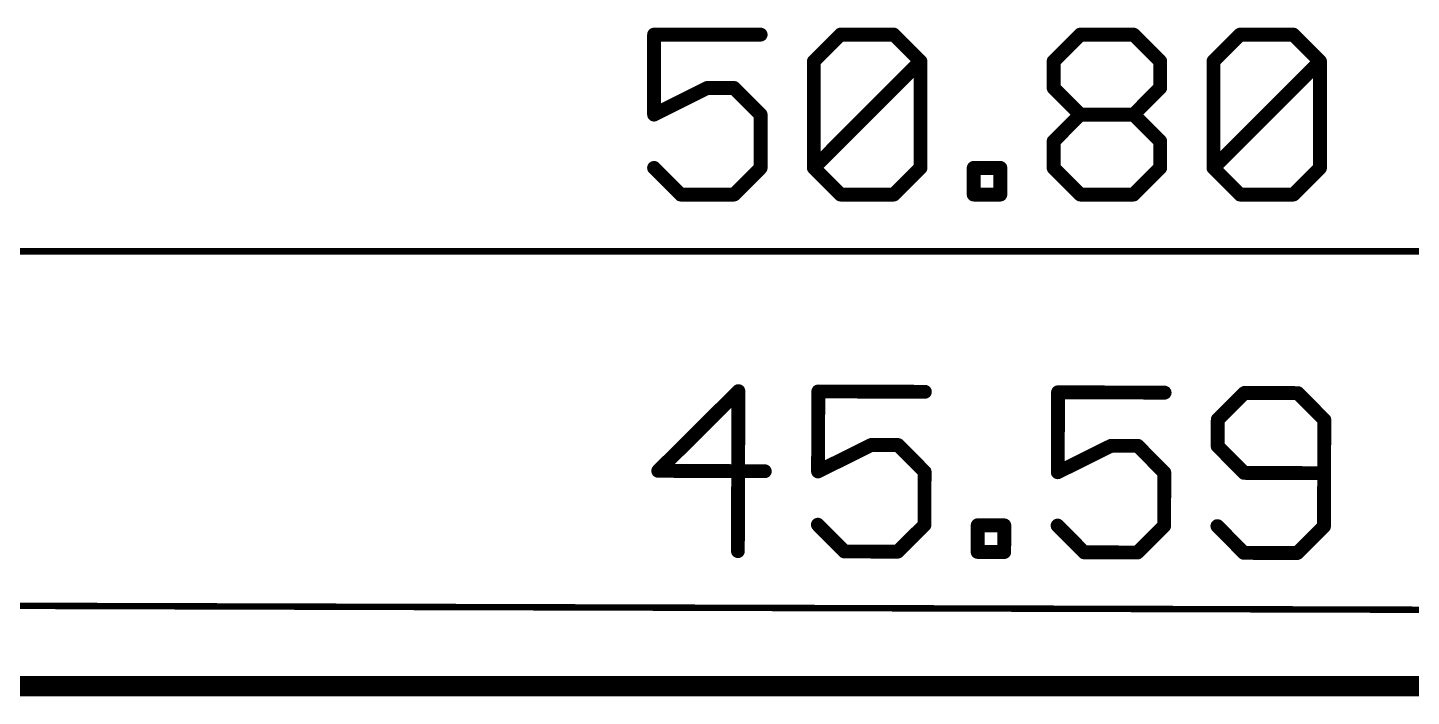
# Model space of a CAD drawing. Extents: x -11.4 to 63.7, y -19.8 to 38.7.
# Drawn here: x 6.64 to 34.54, y 25.2 to 38.67 of the extents above; entities that cross this region are included whole.
import ezdxf

# ---------------------------------------------------------------- set-up
doc = ezdxf.new("R2010")
doc.units = 0
for name, color, linetype in [('1', 12, 'CONTINUOUS'), ('16', 132, 'CONTINUOUS'), ('20', 53, 'CONTINUOUS'), ('47', 253, 'CONTINUOUS')]:
    doc.layers.add(name, color=color, linetype=linetype)

msp = doc.modelspace()

# ---------------------------------------------------------------- linework, layer by layer
at = {"layer": '1', "const_width": 0.4064}
msp.add_lwpolyline([(0, 25.4), (50.8, 25.4)], dxfattribs=at)
at = {"layer": '16', "const_width": 0.3048}
msp.add_lwpolyline([(50.8, 25.4), (0, 25.4)], dxfattribs=at)
at = {"layer": '20'}
msp.add_line((48.26, 25.4), (2.54, 25.4), dxfattribs=at)
at = {"layer": '47'}
for points, const_width in [([(21.4226, 38.5311), (19.2737, 38.5311)], 0.2794), ([(19.2737, 38.5311), (19.2737, 36.9194)], 0.2794), ([(22.4965, 37.9938), (23.0337, 38.5311)], 0.2794), ([(23.0337, 38.5311), (24.1082, 38.5311)], 0.2794), ([(24.1082, 38.5311), (24.6454, 37.9938)], 0.2794), ([(27.3306, 37.9938), (27.8678, 38.5311)], 0.2794), ([(27.8678, 38.5311), (28.9423, 38.5311)], 0.2794), ([(28.9423, 38.5311), (29.4795, 37.9938)], 0.2794), ([(30.5534, 37.9938), (31.0906, 38.5311)], 0.2794), ([(31.0906, 38.5311), (32.165, 38.5311)], 0.2794), ([(32.165, 38.5311), (32.7023, 37.9938)], 0.2794), ([(22.4965, 35.8449), (22.4965, 37.9938)], 0.2794), ([(22.4965, 35.8449), (24.6454, 37.9938)], 0.2794), ([(24.6454, 37.9938), (24.6454, 35.8449)], 0.2794), ([(27.3306, 37.4566), (27.3306, 37.9938)], 0.2794), ([(29.4795, 37.9938), (29.4795, 37.4566)], 0.2794), ([(30.5534, 35.8449), (30.5534, 37.9938)], 0.2794), ([(30.5534, 35.8449), (32.7023, 37.9938)], 0.2794), ([(32.7023, 37.9938), (32.7023, 35.8449)], 0.2794), ([(19.2737, 36.9194), (20.3482, 37.4566)], 0.2794), ([(20.3482, 37.4566), (20.8854, 37.4566)], 0.2794), ([(20.8854, 37.4566), (21.4226, 36.9194)], 0.2794), ([(27.8678, 36.9194), (27.3306, 37.4566)], 0.2794), ([(29.4795, 37.4566), (28.9423, 36.9194)], 0.2794), ([(21.4226, 36.9194), (21.4226, 35.8449)], 0.2794), ([(27.3306, 36.3822), (27.8678, 36.9194)], 0.2794), ([(27.8678, 36.9194), (28.9423, 36.9194)], 0.2794), ([(28.9423, 36.9194), (29.4795, 36.3822)], 0.2794), ([(27.3306, 35.8449), (27.3306, 36.3822)], 0.2794), ([(29.4795, 36.3822), (29.4795, 35.8449)], 0.2794), ([(19.811, 35.3077), (19.2737, 35.8449)], 0.2794), ([(21.4226, 35.8449), (20.8854, 35.3077)], 0.2794), ([(23.0337, 35.3077), (22.4965, 35.8449)], 0.2794), ([(24.6454, 35.8449), (24.1082, 35.3077)], 0.2794), ([(25.7192, 35.3077), (25.7192, 35.8449)], 0.2794), ([(25.7192, 35.8449), (26.2565, 35.8449)], 0.2794), ([(26.2565, 35.8449), (26.2565, 35.3077)], 0.2794), ([(27.8678, 35.3077), (27.3306, 35.8449)], 0.2794), ([(29.4795, 35.8449), (28.9423, 35.3077)], 0.2794), ([(31.0906, 35.3077), (30.5534, 35.8449)], 0.2794), ([(32.7023, 35.8449), (32.165, 35.3077)], 0.2794), ([(20.8854, 35.3077), (19.811, 35.3077)], 0.2794), ([(24.1082, 35.3077), (23.0337, 35.3077)], 0.2794), ([(26.2565, 35.3077), (25.7192, 35.3077)], 0.2794), ([(28.9423, 35.3077), (27.8678, 35.3077)], 0.2794), ([(32.165, 35.3077), (31.0906, 35.3077)], 0.2794), ([(0.065, 34.163), (50.735, 34.163)], 0.13), ([(20.9747, 31.3463), (19.3574, 29.7403)], 0.2794), ([(20.9635, 28.123), (20.9747, 31.3463)], 0.2794), ([(22.5858, 31.3407), (22.5802, 29.729)], 0.2794), ([(24.7347, 31.3332), (22.5858, 31.3407)], 0.2794), ([(27.4199, 31.3238), (27.4143, 29.7121)], 0.2794), ([(29.5688, 31.3163), (27.4199, 31.3238)], 0.2794), ([(31.1798, 31.3107), (30.6407, 30.7753)], 0.2794), ([(32.2543, 31.3069), (31.1798, 31.3107)], 0.2794), ([(32.7896, 30.7678), (32.2543, 31.3069)], 0.2794), ([(30.6407, 30.7753), (30.6389, 30.2381)], 0.2794), ([(32.7821, 28.619), (32.7896, 30.7678)], 0.2794), ([(22.5802, 29.729), (23.6565, 30.2625)], 0.2794), ([(23.6565, 30.2625), (24.1937, 30.2606)], 0.2794), ([(24.1937, 30.2606), (24.7291, 29.7215)], 0.2794), ([(27.4143, 29.7121), (28.4906, 30.2456)], 0.2794), ([(28.4906, 30.2456), (29.0278, 30.2437)], 0.2794), ([(29.0278, 30.2437), (29.5632, 29.7046)], 0.2794), ([(30.6389, 30.2381), (31.1742, 29.699)], 0.2794), ([(19.3574, 29.7403), (21.5063, 29.7328)], 0.2794), ([(24.7291, 29.7215), (24.7253, 28.6471)], 0.2794), ([(29.5632, 29.7046), (29.5594, 28.6302)], 0.2794), ([(31.1742, 29.699), (32.7859, 29.6934)], 0.2794), ([(23.1118, 28.1155), (22.5764, 28.6546)], 0.2794), ([(24.7253, 28.6471), (24.1862, 28.1117)], 0.2794), ([(25.7973, 28.1061), (25.7991, 28.6433)], 0.2794), ([(25.7991, 28.6433), (26.3364, 28.6415)], 0.2794), ([(26.3364, 28.6415), (26.3345, 28.1042)], 0.2794), ([(27.9459, 28.0986), (27.4105, 28.6377)], 0.2794), ([(29.5594, 28.6302), (29.0203, 28.0949)], 0.2794), ([(30.6332, 28.6265), (31.1686, 28.0874)], 0.2794), ([(32.243, 28.0836), (32.7821, 28.619)], 0.2794), ([(24.1862, 28.1117), (23.1118, 28.1155)], 0.2794), ([(26.3345, 28.1042), (25.7973, 28.1061)], 0.2794), ([(29.0203, 28.0949), (27.9459, 28.0986)], 0.2794), ([(31.1686, 28.0874), (32.243, 28.0836)], 0.2794), ([(2.7433, 27.0303), (48.2063, 26.9036)], 0.13), ([(26.289, 25.4), (-8.808, 25.4)], 0.13)]:
    msp.add_lwpolyline(points, dxfattribs=dict(at, const_width=const_width))
for points, const_width in [([(19.2737, 38.6009, 1), (19.2737, 38.4612)], 0.1397), ([(19.3436, 38.5311, 1), (19.2039, 38.5311)], 0.1397), ([(21.4226, 38.4612, 1), (21.4226, 38.6009)], 0.1397), ([(23.0337, 38.6009, 1), (23.0337, 38.4612)], 0.1397), ([(23.0831, 38.4817, 1), (22.9843, 38.5804)], 0.1397), ([(24.1576, 38.5804, 1), (24.0588, 38.4817)], 0.1397), ([(24.1082, 38.4612, 1), (24.1082, 38.6009)], 0.1397), ([(27.8678, 38.6009, 1), (27.8678, 38.4612)], 0.1397), ([(27.9172, 38.4817, 1), (27.8185, 38.5804)], 0.1397), ([(28.9917, 38.5804, 1), (28.8929, 38.4817)], 0.1397), ([(28.9423, 38.4612, 1), (28.9423, 38.6009)], 0.1397), ([(31.0906, 38.6009, 1), (31.0906, 38.4612)], 0.1397), ([(31.14, 38.4817, 1), (31.0412, 38.5804)], 0.1397), ([(32.2144, 38.5804, 1), (32.1157, 38.4817)], 0.1397), ([(32.165, 38.4612, 1), (32.165, 38.6009)], 0.1397), ([(22.5663, 37.9938, 1), (22.4266, 37.9938)], 0.1397), ([(22.4471, 38.0432, 1), (22.5459, 37.9444)], 0.1397), ([(24.7152, 37.9938, 1), (24.5755, 37.9938)], 0.1397), ([(24.6948, 37.9444, 1), (24.596, 38.0432)], 0.1397), ([(24.596, 37.9444, 1), (24.6948, 38.0432)], 0.1397), ([(27.4005, 37.9938, 1), (27.2608, 37.9938)], 0.1397), ([(27.2812, 38.0432, 1), (27.38, 37.9444)], 0.1397), ([(29.5494, 37.9938, 1), (29.4097, 37.9938)], 0.1397), ([(29.4301, 37.9444, 1), (29.5289, 38.0432)], 0.1397), ([(30.6232, 37.9938, 1), (30.4835, 37.9938)], 0.1397), ([(30.504, 38.0432, 1), (30.6028, 37.9444)], 0.1397), ([(32.7721, 37.9938, 1), (32.6324, 37.9938)], 0.1397), ([(32.7517, 37.9444, 1), (32.6529, 38.0432)], 0.1397), ([(32.6529, 37.9444, 1), (32.7517, 38.0432)], 0.1397), ([(20.3482, 37.5265, 1), (20.3482, 37.3868)], 0.1397), ([(20.3794, 37.3941, 1), (20.3169, 37.5191)], 0.1397), ([(20.9348, 37.506, 1), (20.836, 37.4072)], 0.1397), ([(20.8854, 37.3868, 1), (20.8854, 37.5265)], 0.1397), ([(27.38, 37.506, 1), (27.2812, 37.4072)], 0.1397), ([(27.2608, 37.4566, 1), (27.4005, 37.4566)], 0.1397), ([(29.4097, 37.4566, 1), (29.5494, 37.4566)], 0.1397), ([(29.5289, 37.4072, 1), (29.4301, 37.506)], 0.1397), ([(19.2425, 36.9819, 1), (19.305, 36.8569)], 0.1397), ([(19.2039, 36.9194, 1), (19.3436, 36.9194)], 0.1397), ([(21.4925, 36.9194, 1), (21.3528, 36.9194)], 0.1397), ([(21.3732, 36.87, 1), (21.472, 36.9688)], 0.1397), ([(27.8678, 36.9892, 1), (27.8678, 36.8495)], 0.1397), ([(27.8185, 36.87, 1), (27.9172, 36.9688)], 0.1397), ([(27.9172, 36.87, 1), (27.8185, 36.9688)], 0.1397), ([(28.9917, 36.9688, 1), (28.8929, 36.87)], 0.1397), ([(28.8929, 36.9688, 1), (28.9917, 36.87)], 0.1397), ([(28.9423, 36.8495, 1), (28.9423, 36.9892)], 0.1397), ([(27.4005, 36.3822, 1), (27.2608, 36.3822)], 0.1397), ([(27.2812, 36.4315, 1), (27.38, 36.3328)], 0.1397), ([(29.5494, 36.3822, 1), (29.4097, 36.3822)], 0.1397), ([(29.4301, 36.3328, 1), (29.5289, 36.4315)], 0.1397), ([(19.3231, 35.8943, 1), (19.2243, 35.7955)], 0.1397), ([(21.3528, 35.8449, 1), (21.4925, 35.8449)], 0.1397), ([(21.472, 35.7955, 1), (21.3732, 35.8943)], 0.1397), ([(22.5459, 35.8943, 1), (22.4471, 35.7955)], 0.1397), ([(22.4471, 35.8943, 1), (22.5459, 35.7955)], 0.1397), ([(22.4266, 35.8449, 1), (22.5663, 35.8449)], 0.1397), ([(24.5755, 35.8449, 1), (24.7152, 35.8449)], 0.1397), ([(24.6948, 35.7955, 1), (24.596, 35.8943)], 0.1397), ([(25.7192, 35.9148, 1), (25.7192, 35.7751)], 0.1397), ([(25.7891, 35.8449, 1), (25.6494, 35.8449)], 0.1397), ([(26.3263, 35.8449, 1), (26.1866, 35.8449)], 0.1397), ([(26.2565, 35.7751, 1), (26.2565, 35.9148)], 0.1397), ([(27.38, 35.8943, 1), (27.2812, 35.7955)], 0.1397), ([(27.2608, 35.8449, 1), (27.4005, 35.8449)], 0.1397), ([(29.4097, 35.8449, 1), (29.5494, 35.8449)], 0.1397), ([(29.5289, 35.7955, 1), (29.4301, 35.8943)], 0.1397), ([(30.6028, 35.8943, 1), (30.504, 35.7955)], 0.1397), ([(30.504, 35.8943, 1), (30.6028, 35.7955)], 0.1397), ([(30.4835, 35.8449, 1), (30.6232, 35.8449)], 0.1397), ([(32.6324, 35.8449, 1), (32.7721, 35.8449)], 0.1397), ([(32.7517, 35.7955, 1), (32.6529, 35.8943)], 0.1397), ([(19.811, 35.3776, 1), (19.811, 35.2379)], 0.1397), ([(20.8854, 35.2379, 1), (20.8854, 35.3776)], 0.1397), ([(23.0337, 35.3776, 1), (23.0337, 35.2379)], 0.1397), ([(24.1082, 35.2379, 1), (24.1082, 35.3776)], 0.1397), ([(25.7192, 35.3776, 1), (25.7192, 35.2379)], 0.1397), ([(26.2565, 35.2379, 1), (26.2565, 35.3776)], 0.1397), ([(27.8678, 35.3776, 1), (27.8678, 35.2379)], 0.1397), ([(28.9423, 35.2379, 1), (28.9423, 35.3776)], 0.1397), ([(31.0906, 35.3776, 1), (31.0906, 35.2379)], 0.1397), ([(32.165, 35.2379, 1), (32.165, 35.3776)], 0.1397), ([(19.7616, 35.2583, 1), (19.8604, 35.3571)], 0.1397), ([(20.836, 35.3571, 1), (20.9348, 35.2583)], 0.1397), ([(22.9843, 35.2583, 1), (23.0831, 35.3571)], 0.1397), ([(24.0588, 35.3571, 1), (24.1576, 35.2583)], 0.1397), ([(25.6494, 35.3077, 1), (25.7891, 35.3077)], 0.1397), ([(26.1866, 35.3077, 1), (26.3263, 35.3077)], 0.1397), ([(27.8185, 35.2583, 1), (27.9172, 35.3571)], 0.1397), ([(28.8929, 35.3571, 1), (28.9917, 35.2583)], 0.1397), ([(31.0412, 35.2583, 1), (31.14, 35.3571)], 0.1397), ([(32.1157, 35.3571, 1), (32.2144, 35.2583)], 0.1397), ([(21.0446, 31.3461, 1), (20.9049, 31.3466)], 0.1397), ([(21.0239, 31.2967, 1), (20.9255, 31.3959)], 0.1397), ([(22.586, 31.4105, 1), (22.5855, 31.2708)], 0.1397), ([(22.6556, 31.3404, 1), (22.5159, 31.3409)], 0.1397), ([(24.7344, 31.2633, 1), (24.7349, 31.403)], 0.1397), ([(27.4201, 31.3937, 1), (27.4196, 31.254)], 0.1397), ([(27.4897, 31.3236, 1), (27.35, 31.3241)], 0.1397), ([(29.5685, 31.2465, 1), (29.569, 31.3862)], 0.1397), ([(31.1801, 31.3805, 1), (31.1796, 31.2408)], 0.1397), ([(31.2291, 31.2611, 1), (31.1306, 31.3603)], 0.1397), ([(32.3038, 31.3562, 1), (32.2047, 31.2577)], 0.1397), ([(32.254, 31.2371, 1), (32.2545, 31.3768)], 0.1397), ([(30.5915, 30.8249, 1), (30.69, 30.7258)], 0.1397), ([(30.7106, 30.7751, 1), (30.5709, 30.7756)], 0.1397), ([(32.8595, 30.7676, 1), (32.7198, 30.7681)], 0.1397), ([(32.7401, 30.7186, 1), (32.8392, 30.8171)], 0.1397), ([(23.6567, 30.3323, 1), (23.6562, 30.1926)], 0.1397), ([(23.6875, 30.1999, 1), (23.6255, 30.3251)], 0.1397), ([(24.2433, 30.3098, 1), (24.1441, 30.2114)], 0.1397), ([(24.1935, 30.1908, 1), (24.194, 30.3305)], 0.1397), ([(28.4908, 30.3155, 1), (28.4903, 30.1758)], 0.1397), ([(28.5216, 30.183, 1), (28.4596, 30.3082)], 0.1397), ([(29.0774, 30.293, 1), (28.9782, 30.1945)], 0.1397), ([(29.0276, 30.1739, 1), (29.028, 30.3136)], 0.1397), ([(30.569, 30.2384, 1), (30.7087, 30.2379)], 0.1397), ([(30.6884, 30.2873, 1), (30.5893, 30.1889)], 0.1397), ([(19.3577, 29.8101, 1), (19.3572, 29.6704)], 0.1397), ([(19.3082, 29.7898, 1), (19.4067, 29.6907)], 0.1397), ([(21.5061, 29.6629, 1), (21.5066, 29.8026)], 0.1397), ([(22.5491, 29.7916, 1), (22.6112, 29.6664)], 0.1397), ([(24.7989, 29.7213, 1), (24.6592, 29.7218)], 0.1397), ([(22.5103, 29.7293, 1), (22.65, 29.7288)], 0.1397), ([(24.6795, 29.6723, 1), (24.7786, 29.7707)], 0.1397), ([(27.3444, 29.7124, 1), (27.4841, 29.7119)], 0.1397), ([(27.3832, 29.7747, 1), (27.4453, 29.6496)], 0.1397), ([(29.633, 29.7044, 1), (29.4933, 29.7049)], 0.1397), ([(29.5136, 29.6554, 1), (29.6127, 29.7539)], 0.1397), ([(31.1745, 29.7689, 1), (31.174, 29.6292)], 0.1397), ([(31.1246, 29.6498, 1), (31.2238, 29.7482)], 0.1397), ([(32.7856, 29.6235, 1), (32.7861, 29.7632)], 0.1397), ([(22.626, 28.7038, 1), (22.5269, 28.6054)], 0.1397), ([(24.7745, 28.5975, 1), (24.6761, 28.6966)], 0.1397), ([(25.869, 28.6431, 1), (25.7293, 28.6436)], 0.1397), ([(25.7994, 28.7132, 1), (25.7989, 28.5735)], 0.1397), ([(26.4062, 28.6412, 1), (26.2665, 28.6417)], 0.1397), ([(26.3361, 28.5716, 1), (26.3366, 28.7113)], 0.1397), ([(27.4601, 28.6869, 1), (27.3609, 28.5885)], 0.1397), ([(29.6086, 28.5806, 1), (29.5102, 28.6798)], 0.1397), ([(30.6828, 28.6757, 1), (30.5837, 28.5772)], 0.1397), ([(32.8313, 28.5694, 1), (32.7329, 28.6685)], 0.1397), ([(24.6555, 28.6473, 1), (24.7952, 28.6468)], 0.1397), ([(29.4895, 28.6304, 1), (29.6292, 28.63)], 0.1397), ([(32.7123, 28.6192, 1), (32.852, 28.6187)], 0.1397), ([(20.8936, 28.1232, 1), (21.0333, 28.1227)], 0.1397), ([(23.112, 28.1853, 1), (23.1115, 28.0456)], 0.1397), ([(23.0622, 28.0663, 1), (23.1613, 28.1647)], 0.1397), ([(24.137, 28.1613, 1), (24.2354, 28.0622)], 0.1397), ([(24.186, 28.0419, 1), (24.1864, 28.1816)], 0.1397), ([(25.7975, 28.176, 1), (25.797, 28.0363)], 0.1397), ([(26.3342, 28.0344, 1), (26.3347, 28.1741)], 0.1397), ([(27.9461, 28.1685, 1), (27.9456, 28.0288)], 0.1397), ([(27.8963, 28.0494, 1), (27.9954, 28.1478)], 0.1397), ([(28.9711, 28.1444, 1), (29.0695, 28.0453)], 0.1397), ([(29.0201, 28.025, 1), (29.0205, 28.1647)], 0.1397), ([(31.1688, 28.1572, 1), (31.1683, 28.0175)], 0.1397), ([(31.119, 28.0381, 1), (31.2181, 28.1366)], 0.1397), ([(32.1938, 28.1332, 1), (32.2922, 28.034)], 0.1397), ([(32.2428, 28.0138, 1), (32.2433, 28.1535)], 0.1397), ([(25.7274, 28.1064, 1), (25.8671, 28.1059)], 0.1397), ([(26.2646, 28.1045, 1), (26.4043, 28.104)], 0.1397), ([(26.289, 25.3675, 1), (26.289, 25.4325)], 0.065)]:
    msp.add_lwpolyline(points, format="xyb", dxfattribs=dict(at, const_width=const_width))

doc.saveas('drawing.dxf')
